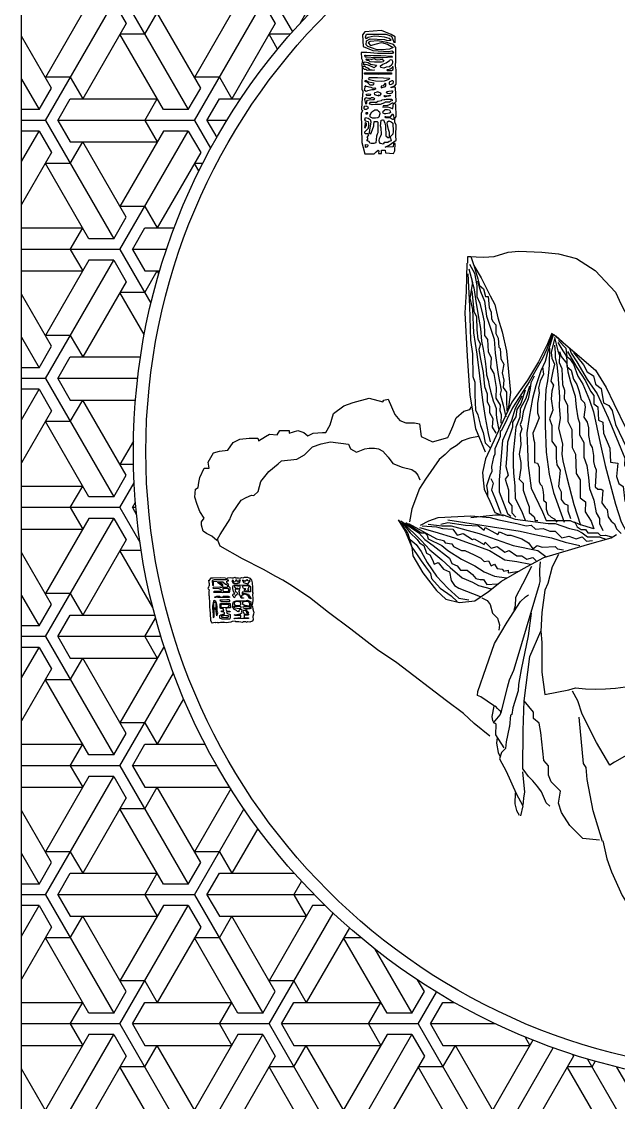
# Model space of a CAD drawing. Header units: millimetres. Extents: x 663 to 1303, y 267 to 1327.
# Drawn here: x 680.5 to 920.7, y 535 to 970.1 of the extents above; entities that cross this region are included whole.
import ezdxf

# ---------------------------------------------------------------- set-up
doc = ezdxf.new("R2010")
doc.units = ezdxf.units.MM
for name, color, linetype in [('3', 3, 'Continuous'), ('4', 4, 'Continuous'), ('7', 7, 'Continuous'), ('BH', 3, 'Continuous')]:
    doc.layers.add(name, color=color, linetype=linetype)

# ---------------------------------------------------------------- blocks, each defined once
blk = doc.blocks.new('A$C46DC61F3')
at = {"layer": 'BH'}
h = blk.add_hatch(dxfattribs=at)
h.set_pattern_fill('ESCHER', color=256, scale=50, style=0)
h.set_pattern_definition([(60, (-8759.93, -1719.73), (-60, -1e-08), [55, -5]), (180, (-8759.93, -1719.73), (30, -51.96152), [55, -5]), (300, (-8759.93, -1719.73), (60, -1e-08), [55, -5]), (60, (-8754.93, -1719.73), (-60, -1e-08), [10, -50]), (300, (-8754.93, -1719.73), (60, -1e-08), [10, -50]), (60, (-8762.43, -1715.397), (-60, -1e-08), [10, -50]), (180, (-8762.43, -1715.397), (30, -51.96152), [10, -50]), (300, (-8762.43, -1724.06), (60, -1e-08), [10, -50]), (180, (-8762.43, -1724.06), (30, -51.96152), [10, -50]), (60, (-8779.93, -1719.73), (-60, -1e-08), [10, -50]), (300, (-8779.93, -1719.73), (60, -1e-08), [10, -50]), (60, (-8749.93, -1737.05), (-60, -1e-08), [10, -50]), (180, (-8749.93, -1737.05), (30, -51.96152), [10, -50]), (300, (-8749.93, -1702.407), (60, -1e-08), [10, -50]), (180, (-8749.93, -1702.407), (30, -51.96152), [10, -50]), (0, (-8749.93, -1711.067), (-30, 51.96152), [35, -25]), (0, (-8749.93, -1728.39), (-30, 51.96152), [35, -25]), (120, (-8757.43, -1706.737), (-60, 1e-08), [35, -25]), (120, (-8772.43, -1715.397), (-60, 1e-08), [35, -25]), (240, (-8772.43, -1724.06), (30, -51.96152), [35, -25]), (240, (-8757.43, -1732.72), (30, -51.96152), [35, -25])])
h.paths.add_polyline_path([(17.14, 1030), (617.14, 1030), (617.14, 30), (17.14, 30)])
edge = h.paths.add_edge_path(flags=16)
edge.add_arc((317.14, 530), 255, 0, 360)
at = {"layer": '3'}
for points in [[(167.43, 694.75), (167.43, 696.95), (165.82, 697.83), (162, 699.44), (155.25, 699), (154.37, 697.68), (154.66, 692.99), (158.48, 691.38), (164.94, 691.09), (166.11, 691.23), (166.85, 690.94), (166.41, 690.21), (160.39, 690.21), (156.13, 690.65), (153.78, 690.65), (153.93, 688.15), (154.37, 687.42), (154.08, 686.1), (154.22, 683.9), (154.08, 675.84), (154.52, 674.96), (154.08, 670.56), (153.93, 667.63), (154.37, 667.33), (153.78, 666.01), (154.08, 654.43), (155.25, 649.89), (159.07, 649.89), (159.8, 650.62), (160.68, 651.35), (160.97, 651.06), (160.83, 650.03), (162, 650.03), (162, 651.35), (163.47, 651.35), (163.62, 650.18), (166.85, 650.03), (167.29, 651.06), (167.43, 653.99), (167.29, 653.99), (166.85, 653.99), (166.7, 652.67), (163.47, 652.53), (165.08, 653.26), (167.87, 655.31), (167.73, 657.07), (167.87, 661.47), (167.29, 662.5), (167.29, 664.11), (167.87, 664.84), (167.73, 669.68), (167.14, 670.12), (167.87, 670.85), (167.58, 676.57), (166.99, 676.72), (165.82, 676.42), (165.82, 676.72), (167.29, 677.16), (167.87, 677.89), (167.87, 683.61), (167.58, 685.22), (167.73, 687.27), (167.73, 692.7), (166.85, 693.87), (164.06, 694.6), (160.53, 695.34), (157.45, 695.04), (156.57, 694.46), (157.6, 693.43), (159.95, 694.16), (162, 694.6), (164.35, 694.02), (166.7, 692.7), (165.23, 691.97), (162.15, 691.67), (159.8, 691.82), (156.42, 692.99), (155.84, 693.72), (155.98, 695.34), (157.37, 696.14), (163.2, 695.91), (164.44, 695.46), (165.82, 695.63), (165.08, 696.22), (163.18, 696.8), (160.97, 697.1), (159.07, 697.24), (156.57, 696.66), (155.98, 696.07), (155.54, 696.8), (155.98, 697.98), (159.21, 697.98), (163.76, 697.98), (165.97, 697.24), (166.55, 695.92), (166.99, 694.75), (167.58, 694.75)], [(155.53, 689.58), (158.8, 689.43), (161.73, 689.43), (166.09, 689.2), (166.36, 688.94), (166.25, 688.68), (162.67, 688.49), (159.36, 688.53), (156.2, 688.68), (155.53, 688.75), (155.34, 688.94), (155.22, 689.51), (155.56, 689.58)], [(156.01, 688.08), (157.67, 687.96), (158.01, 687.81), (158.84, 688.15), (159.7, 687.85), (160.19, 687.74), (161.47, 687.78), (162.26, 687.89), (162.86, 687.4), (162.71, 686.88), (161.92, 686.72), (159.17, 686.69), (157.44, 686.91), (156.92, 687.36), (156.31, 687.44), (155.9, 687.51), (155.75, 687.96), (156.01, 688.04)], [(165.23, 687.51), (165.87, 687.81), (166.17, 687.66), (166.4, 687.18), (166.4, 686.42), (166.17, 685.64), (165.19, 684.92), (163.91, 684.77), (162.9, 684.36), (161.66, 684.55), (161.58, 685.3), (162.45, 685.97), (163.88, 686.46), (165.19, 687.44)], [(154.77, 685.11), (155.26, 685.15), (155.64, 684.66), (156.43, 684.43), (157.22, 683.72), (159.17, 683.57), (159.02, 683.46), (156.2, 683.42), (155.79, 683.72), (155.11, 683.76), (154.51, 684.47), (154.66, 685.11)], [(155.26, 686.91), (156.62, 686.65), (157.56, 685.97), (159.1, 685.71), (160, 685.56), (159.74, 685.07), (159.02, 684.4), (157.97, 685), (156.2, 685.64), (155.68, 685.82), (155.22, 685.67), (154.89, 685.71), (154.89, 686.76), (155.15, 686.91)], [(166.47, 684.81), (166.25, 684.4), (165.42, 683.94), (164.59, 683.68), (164.06, 683.68), (164.25, 683.42), (166.06, 683.42), (166.62, 683.83), (166.73, 684.88), (166.47, 684.88)], [(155.34, 682.48), (166.06, 682.48), (166.02, 681.92), (165.57, 681.88), (160.6, 681.73), (157.44, 681.84), (155.37, 681.88), (155.22, 681.92), (155.07, 682.07), (155.11, 682.4), (155.26, 682.48)], [(155.67, 679.44), (156.27, 679.14), (156.76, 678.8), (158.16, 678.54), (158.83, 678.43), (158.79, 677.87), (158.61, 677.53), (157.48, 677.53), (156.42, 678.39), (155.94, 678.77), (155.41, 678.84), (155.41, 679.37), (155.56, 679.41)], [(156.69, 680.31), (157.14, 680.57), (158.23, 680.57), (160.37, 680.53), (162.78, 680.42), (165.23, 680.34), (164.96, 679.71), (163.01, 679.07), (161.95, 678.92), (159.58, 679.07), (158.16, 679.33), (157.14, 679.67), (156.76, 680.16)], [(165.26, 678.77), (166.24, 679.37), (166.51, 679.37), (166.69, 678.92), (166.54, 678.05), (165.41, 677.56), (165.15, 677.83), (165.19, 678.73)], [(155.37, 677.3), (155.82, 677.04), (156.5, 677), (156.84, 676.74), (157.63, 676.63), (158.16, 676.4), (158.79, 676.29), (159.32, 676.36), (159.51, 676.06), (159.51, 675.84), (158.83, 675.65), (158.08, 675.57), (157.03, 675.31), (156.35, 675.2), (155.79, 674.9), (155.15, 675.31), (155.41, 676.7), (155.22, 676.93), (155.37, 677.26)], [(159.32, 674.52), (160.34, 674.78), (160.41, 674.9), (160.94, 674.67), (161.54, 674.45), (161.77, 674.03), (161.43, 673.58), (161.16, 673.09), (160.86, 673.43), (160.56, 673.21), (159.32, 673.54), (159.25, 673.69), (159.1, 674), (159.25, 674.56)], [(163.42, 678.28), (163.08, 677.71), (162.59, 677.26), (161.8, 677.11), (161.88, 676.36), (163.61, 677), (163.72, 677.34), (163.68, 677.98), (163.42, 678.28)], [(163.83, 674.52), (164.29, 674.97), (164.89, 675.12), (165.94, 675.23), (166.36, 675.2), (166.39, 674.93), (166.28, 674.45), (165.68, 674.18), (165.23, 674.03), (164.36, 674.15), (163.83, 674.52)], [(196.72, 605.85), (196.72, 608.49), (197.95, 608.49), (199.17, 604.83), (202.03, 599.94), (205.7, 592.6), (207.53, 589.14), (208.76, 583.84), (210.59, 578.14), (212.22, 570.4), (213.86, 553.69), (212.84, 546.15)], [(197.34, 605.44), (199.38, 601.77), (200.39, 596.88), (200.39, 592.4), (201.62, 589.75), (202.64, 585.27), (203.25, 582.21), (203.45, 576.71), (204.68, 575.08), (204.88, 570.19), (206.11, 567.75), (205.9, 563.67), (207.13, 561.43), (208.15, 555.73), (207.94, 551.45), (209.78, 548.6), (209.57, 546.56), (210.18, 544.93), (209.98, 541.46)], [(199.17, 605.03), (200.8, 599.53), (201.41, 596.88), (203.05, 595.45), (203.86, 592.4), (204.88, 592.4), (205.29, 587.92), (206.11, 586.08), (206.31, 583.43), (206.92, 582.21), (207.94, 580.99), (207.94, 577.53), (208.96, 575.69), (209.17, 572.03), (209.78, 571.41), (209.98, 567.34), (211.2, 565.1), (210.59, 561.63), (211.2, 558.78), (211, 555.73), (212.22, 553.89), (212.22, 550.63), (212.43, 546.35)], [(196.72, 601.57), (197.34, 588.53), (197.74, 574.88), (198.56, 569.38), (198.76, 560.21), (199.58, 557.97), (199.58, 552.67), (199.78, 546.76), (200.8, 544.72), (201.82, 540.45), (202.84, 537.59), (203.66, 533.52), (205.7, 531.48)], [(197.13, 603.6), (198.56, 598.1), (197.54, 591.79), (198.56, 587.1), (198.97, 577.73), (200.39, 569.17), (201.41, 560.41), (202.64, 550.63), (203.66, 543.71), (204.88, 537.19), (205.7, 533.93)], [(198.36, 598.51), (199.17, 595.86), (200.19, 588.73), (201.21, 583.23), (201.82, 579.56), (202.23, 574.47), (202.84, 571.21), (203.66, 566.32), (204.07, 562.86), (204.27, 560.82), (204.88, 558.78), (205.29, 556.54), (205.9, 554.3), (206.92, 550.43), (207.53, 548.8), (208.15, 547.37), (208.15, 544.72), (208.35, 542.69), (209.17, 538.61)], [(200.6, 598.71), (201.82, 594.44), (203.45, 590.56), (204.27, 584.45), (207.33, 575.28), (207.74, 569.58), (208.96, 561.02), (210.18, 554.71), (209.78, 553.08), (211, 548.6), (212.02, 543.91)], [(198.36, 594.64), (199.17, 586.49), (200.19, 584.25), (200.39, 578.95), (200.8, 575.28), (201.82, 573.25), (201.21, 571.01), (201.82, 567.14), (202.84, 561.84), (203.45, 556.13), (204.47, 553.28), (204.47, 550.02), (205.49, 548.19), (205.49, 545.74), (206.72, 543.3), (206.51, 539.83), (207.94, 537.39)], [(230.75, 577.42), (228.52, 571.19), (226.74, 567.4), (221.39, 558.05), (218.27, 553.15), (214.7, 547.58), (210.24, 538.45), (209.8, 538.01), (209.8, 536), (209.13, 534.45), (207.57, 531.11), (207.57, 528.88), (207.12, 527.77), (206.23, 523.98), (206.45, 521.98), (205.56, 520.2), (204.23, 516.19), (204.67, 513.96), (204.67, 511.96)], [(231.2, 577.2), (228.75, 569.85), (227.85, 566.29), (226.07, 562.5), (224.06, 556.49), (222.73, 551.37), (221.39, 543.8), (220.5, 537.56), (220.72, 531.11), (220.94, 524.43), (222.28, 515.3), (226.74, 505.72), (228.3, 502.16), (234.99, 502.16), (237.89, 502.16), (239.89, 501.27), (240.78, 499.71), (242.34, 498.6), (244.13, 498.6), (245.02, 497.26), (249.03, 497.26), (250.15, 496.15), (252.15, 496.37), (254.6, 495.7)], [(231.64, 575.42), (230.31, 569.85), (230.53, 567.62), (231.64, 565.17), (230.98, 562.28), (230.08, 558.27), (231.2, 556.71), (230.53, 554.26), (230.31, 551.15), (230.98, 546.69), (229.64, 543.13), (230.53, 540.46), (230.53, 534.22), (232.31, 531.77), (232.31, 527.32), (232.54, 524.65), (233.87, 522.42), (233.43, 518.41), (233.2, 515.96), (234.32, 513.74), (234.32, 510.62), (235.43, 509.06), (236.99, 508.39), (236.99, 506.17), (238.11, 503.05)], [(231.64, 575.86), (232.98, 570.52), (233.65, 568.74), (233.43, 565.84), (234.54, 563.39), (234.76, 556.94), (235.66, 554.71), (235.43, 551.15), (236.77, 548.7), (236.99, 542.02), (238.55, 538.9), (238.78, 531.55), (240.11, 528.88), (240.34, 521.09), (241.9, 518.64), (241.9, 511.29), (244.13, 509.73), (243.9, 505.72), (246.36, 501.94), (247.47, 498.82), (241.67, 500.6), (239.67, 501.49)], [(232.09, 576.53), (237.66, 571.63), (238.33, 569.63), (240.56, 566.06), (244.8, 558.94), (248.81, 553.15), (253.27, 543.58), (259.95, 527.32), (259.73, 524.65), (261.51, 520.86), (261.96, 517.75), (268.65, 505.5)], [(233.2, 574.75), (236.1, 571.63), (236.55, 568.29), (237.66, 567.4), (239.22, 565.17), (241.01, 560.28), (243.01, 557.16), (245.69, 550.7), (247.25, 546.02), (249.92, 533.33), (251.93, 524.43), (256.16, 508.84), (258.39, 501.71), (260.62, 497.71)], [(229.64, 571.63), (229.41, 564.73), (229.19, 561.83), (228.75, 558.49), (228.08, 554.93), (227.85, 548.92), (227.85, 540.46), (228.3, 529.77), (229.41, 520.86), (231.2, 513.52), (235.43, 501.49)], [(231.64, 572.74), (231.87, 569.85), (231.87, 567.85), (232.54, 564.95), (232.98, 560.94), (233.65, 552.04), (233.43, 548.25), (233.87, 543.35), (233.2, 539.34), (234.76, 533.11), (234.54, 528.88), (234.99, 526.21), (236.55, 519.53), (239.45, 508.62), (242.12, 500.38)], [(232.98, 573.86), (234.99, 570.52), (236.33, 568.51), (236.55, 566.73), (236.55, 564.28), (238.33, 562.72), (239.22, 559.16), (240.56, 556.94), (241.45, 554.49), (242.34, 550.92), (243.68, 549.59), (243.9, 547.81), (243.46, 543.8), (244.8, 541.79), (245.24, 539.57), (245.24, 536.45), (245.91, 532.89), (246.8, 531.55), (247.25, 528.43), (247.25, 525.98), (247.69, 524.2), (248.36, 522.64), (247.92, 515.74), (249.03, 514.85), (250.37, 514.85), (251.04, 514.41), (250.59, 509.28), (251.93, 507.5), (252.82, 506.61), (253.27, 503.72), (254.38, 501.94), (255.72, 500.82), (256.61, 498.82), (258.39, 497.04)], [(233.65, 570.3), (234.32, 568.29), (236.55, 565.4), (236.99, 562.06), (238.11, 558.05), (239.89, 552.26), (240.11, 550.7), (240.34, 547.81), (241.01, 543.58), (241.67, 541.57), (241.67, 536.67), (243.46, 533.56), (243.46, 527.77), (244.57, 524.43), (245.24, 519.53), (245.69, 515.07), (247.47, 510.4), (248.36, 505.28), (249.7, 503.05), (249.7, 501.05), (251.04, 498.15)], [(236.77, 570.3), (240.56, 563.84), (244.13, 558.49), (246.13, 554.26), (247.47, 552.48), (247.47, 549.14), (249.03, 548.03), (249.25, 542.68), (251.04, 541.79), (251.26, 537.34), (253.94, 531.33), (254.16, 525.76), (257.06, 525.32), (256.61, 519.97), (257.5, 517.08), (259.28, 515.96), (259.95, 509.95), (261.96, 509.73), (263.52, 503.72), (263.97, 502.83), (265.53, 502.6), (266.86, 499.04)], [(239.22, 569.85), (243.24, 564.95), (244.8, 562.06), (247.25, 560.5), (248.14, 557.16), (250.37, 555.38), (251.26, 549.59), (253.49, 548.47), (254.83, 546.47), (256.16, 540.9), (260.62, 531.55), (263.52, 524.43), (266.86, 515.96), (268.42, 515.52), (268.98, 513.77), (268.98, 513.77)], [(226.74, 564.06), (227.19, 561.17), (225.85, 558.27), (225.18, 555.6), (225.4, 553.6), (224.73, 549.36), (224.73, 545.58), (225.4, 543.58), (224.06, 540.24), (222.95, 537.34), (223.17, 535.11), (223.62, 533.56), (223.62, 531.11), (223.62, 528.43), (223.62, 525.54), (224.73, 525.32), (225.4, 523.76), (225.4, 520.2), (225.4, 517.97), (225.85, 516.86), (226.52, 516.19), (226.96, 514.63), (227.19, 512.4), (227.19, 510.4), (228.3, 509.51), (228.3, 506.84), (228.97, 504.83), (230.31, 503.5), (231.42, 502.83), (232.54, 501.49)], [(223.4, 560.28), (222.06, 557.6), (221.84, 555.38)], [(219.83, 554.71), (218.05, 549.36), (216.49, 546.92), (216.04, 544.02), (214.7, 541.79), (214.7, 539.79), (212.7, 533.78), (212.47, 528.66), (212.03, 523.98), (212.92, 520.42), (211.8, 518.86), (213.14, 514.63), (213.14, 509.73), (214.48, 508.17), (214.48, 505.28), (216.04, 503.5)], [(221.61, 556.27), (220.05, 551.37), (217.82, 547.14), (217.6, 543.8), (216.04, 539.79), (215.59, 535.78), (214.93, 529.32), (214.93, 524.87), (215.15, 521.31), (215.59, 516.19), (215.82, 511.07), (218.27, 506.17), (219.83, 502.38)], [(221.84, 555.38), (220.94, 551.15), (219.83, 548.25), (218.94, 546.02), (218.49, 542.68), (217.82, 540.9), (218.49, 539.12), (217.82, 537.12), (218.05, 532.66), (217.38, 528.88), (218.05, 525.54), (218.05, 523.31), (217.38, 518.86), (218.94, 517.3), (218.94, 514.41), (220.5, 510.18), (221.39, 507.73), (221.39, 505.5), (223.4, 503.72), (223.84, 502.16), (224.96, 502.16)], [(218.49, 552.26), (215.82, 547.36), (214.26, 542.46), (210.69, 534.45), (209.35, 518.64), (209.35, 513.74), (212.7, 505.05), (214.03, 503.94)], [(206.01, 519.08), (206.9, 517.3), (206.23, 514.63), (207.57, 511.29), (210.02, 505.05)], [(169.08, 502.1), (172.51, 496.96), (174.22, 491.48), (176.28, 488.4), (177.99, 486), (179.71, 483.6), (181.76, 480.86), (182.11, 478.81), (185.53, 475.04), (189.99, 471.96), (192.39, 469.56)], [(169.76, 502.1), (176.96, 497.3), (179.36, 494.56), (182.79, 492.16), (189.31, 487.03), (190.33, 484.97), (192.39, 483.94), (193.76, 482.23), (196.51, 482.23), (198.56, 480.52), (199.93, 478.81), (201.65, 478.46), (203.02, 478.46), (204.39, 476.41), (208.51, 476.75)], [(170.11, 501.75), (175.59, 496.62), (177.99, 494.22), (181.42, 490.45), (186.22, 486.34), (189.65, 483.26), (194.45, 479.15), (198.56, 477.44), (200.96, 476.07), (206.11, 474.7)], [(170.11, 501.41), (173.53, 497.3), (176.28, 494.56), (177.31, 493.19), (179.02, 492.16), (180.05, 489.08), (181.42, 488.4), (182.45, 486.34), (183.13, 484.63), (184.85, 485.31), (186.91, 482.57), (189.31, 481.55), (189.99, 478.12), (191.36, 476.07), (193.08, 475.04), (201.65, 471.61)], [(171.82, 501.41), (177.99, 497.3), (179.36, 497.3), (180.39, 496.27), (180.73, 494.9), (186.22, 492.16), (188.62, 490.11), (194.11, 486.68), (199.59, 483.94), (203.36, 481.55), (207.48, 479.83), (212.28, 479.15)], [(172.85, 501.07), (184.16, 494.9), (186.91, 494.22), (187.59, 493.19), (190.33, 492.85), (191.02, 491.82), (194.11, 490.11), (195.48, 490.11), (199.25, 488.4), (201.99, 487.03), (203.36, 485.66), (205.08, 486), (206.11, 483.94), (207.48, 484.63), (208.51, 482.92), (210.56, 482.57), (211.25, 481.89), (212.96, 482.23), (212.96, 481.2), (217.42, 481.89)], [(180.73, 500.73), (186.22, 500.04), (189.99, 500.04), (201.31, 496.96), (215.02, 492.16), (224.96, 490.11), (228.05, 487.71)], [(185.88, 500.73), (188.62, 501.41), (195.82, 500.38), (200.96, 500.04), (203.36, 498.33), (203.71, 499.36), (208.85, 496.62), (209.53, 497.64), (212.62, 496.27), (213.99, 496.27), (218.45, 494.9), (221.19, 493.19), (222.91, 490.79), (224.62, 492.16), (226.68, 491.48), (231.82, 491.82), (232.85, 490.79), (235.25, 490.45)], [(188.62, 502.44), (217.76, 497.99), (224.96, 496.27), (230.45, 495.25), (235.94, 493.53), (241.76, 492.16)], [(197.88, 503.47), (207.82, 504.49), (210.91, 504.49), (215.71, 502.78), (223.94, 501.75), (229.08, 501.07), (231.82, 501.07), (237.65, 499.01), (240.74, 498.33), (242.79, 497.3), (244.85, 495.59), (249.65, 495.59), (250.68, 495.25), (252.05, 494.9)], [(177.31, 499.36), (183.48, 497.64), (191.36, 495.25), (205.42, 490.11), (211.59, 486.34), (216.39, 485.66), (221.88, 484.63)], [(178.33, 500.04), (184.16, 499.7), (186.56, 499.01), (190.68, 498.67), (192.39, 496.27), (194.79, 496.96), (198.56, 494.56), (199.25, 494.9), (203.36, 492.51), (203.71, 493.53), (206.11, 491.14), (208.51, 491.82), (211.59, 489.42), (213.31, 490.11), (216.39, 488.05), (218.45, 488.05), (220.51, 486.68), (222.91, 487.37), (224.28, 486)], [(173.53, 494.56), (175.93, 492.51), (177.99, 489.77), (180.39, 485.31), (184.16, 479.83), (188.62, 475.04), (193.08, 470.93), (197.19, 470.24)], [(233.15, 488.54), (230.62, 483.62), (228.86, 476.81), (227.72, 474.17), (226.46, 465.22), (226.08, 457.53)], [(222.3, 483.75), (218.76, 476.56), (215.86, 471.27), (215.74, 467.87), (215.23, 465.97)], [(92.61, 477.99), (93.41, 479.1), (94.22, 479.2), (97.17, 479.25), (99.24, 479.11), (99.4, 478.65), (99.17, 478.34), (98.03, 478.35), (97.68, 478.35), (94.63, 478.31), (93.85, 478.1), (93.95, 476.16), (94.39, 476.1), (94.39, 477.76), (97.12, 477.56), (98.07, 477.49), (99.13, 476.59), (99.78, 476.49), (99.93, 476.24), (99.98, 475.54), (100.03, 475.44), (99.23, 475.29), (98.63, 475.29), (98.33, 475.29), (98.08, 475.49), (98.18, 475.99), (98.08, 476.34), (97.26, 476.95), (96.57, 477.42), (96.03, 477.42), (96.95, 476.78), (97.93, 475.89), (98.03, 475.44), (97.78, 475.24), (97.07, 475.29), (96.92, 475.49), (96.82, 475.34), (94.2, 475.29), (94.12, 474.99), (96.57, 474.83), (97.03, 474.61), (97.27, 474.64), (97.42, 473.79), (97.42, 473.64), (97.22, 473.64), (96.97, 473.59), (94.66, 473.69), (94.35, 473.38), (98.13, 473.29), (100.03, 473.34), (100.78, 473.39), (100.93, 473.74), (101.04, 474.69), (101.09, 475.09), (100.88, 475.29), (100.58, 475.69), (100.43, 476.14), (100.53, 476.49), (100.28, 476.64), (99.83, 476.89), (99.93, 477.14), (99.73, 477.29), (99.73, 477.79), (99.98, 477.94), (100.38, 477.94), (100.39, 478.18), (99.81, 478.22), (99.68, 478.5), (99.78, 478.75), (100.18, 479.1), (101.24, 479.3), (101.74, 479.15), (102.39, 479.2), (102.94, 479.35), (103.34, 479.2), (104.39, 479.2), (105.05, 479.05), (105.7, 479.3), (106.3, 479.2), (106.85, 479.35), (107.35, 479.35), (108.01, 479.4), (108.96, 479), (109.61, 478.15), (109.91, 477.14), (110.01, 475.29), (110.06, 473.24), (110.36, 472.89), (110.06, 472.53), (110.26, 470.63), (110.26, 470.08), (110.01, 469.08), (109.76, 467.88), (110.01, 467.58), (110.26, 466.47), (110.41, 465.57), (110.61, 465.32), (110.51, 464.47), (110.16, 463.52), (110.36, 462.22), (109.86, 461.71), (109.01, 461.36), (108.16, 461.41), (108.01, 461.41), (107.91, 461.21), (107.4, 461.41), (106.5, 461.41), (106.1, 461.16), (105.4, 461.36), (104.6, 461.41), (103.29, 461.41), (103.09, 461.76), (101.89, 461.51), (101.34, 461.31), (100.43, 461.11), (99.58, 461.06), (98.73, 461.11), (98.53, 461.26), (98.33, 461.11), (97.73, 461.11), (97.22, 461.11), (96.62, 460.96), (96.02, 461.01), (95.92, 461.11), (95.22, 461.01), (95.02, 461.16), (94.42, 461.06), (93.86, 460.91), (93.71, 461.06), (93.26, 461.97), (93.26, 462.37), (93.06, 466.57), (92.86, 467.02), (92.91, 469.43), (92.71, 471.08), (92.71, 471.63), (92.61, 471.98), (92.61, 472.48), (92.66, 472.89), (92.66, 473.44), (92.56, 473.74), (92.71, 474.14), (92.36, 474.54), (92.26, 475.09), (92.51, 475.34), (92.61, 475.94), (92.81, 476.04), (92.76, 476.34), (92.71, 476.74), (92.56, 477.09), (92.46, 478.2)], [(98.38, 474.95), (99.82, 474.95), (100.26, 474.8), (100.4, 474.23), (100.4, 473.79), (99.97, 473.51), (98.45, 473.51), (98.24, 474.01), (98.31, 474.59), (98.31, 474.95)], [(101.74, 478.01), (102.1, 477.11), (102.73, 476.84), (103.99, 476.84), (104.98, 477.29), (104.98, 477.65), (105.25, 478.19), (104.62, 478.19), (104.62, 477.83), (104.44, 477.47), (103.99, 477.38), (103.9, 478.1), (103.81, 478.19), (103.36, 478.19), (103.18, 477.74), (102.91, 477.47), (102.37, 477.29), (102.37, 478.01), (101.83, 478.19)], [(102.19, 472.53), (103, 472.71), (102.73, 473.16), (102.73, 473.43), (102.46, 473.61), (102.1, 474.87), (102.1, 475.59), (102.46, 476.13), (104.8, 476.3), (108.57, 476.22), (109.2, 475.68), (109.29, 473.52), (107.94, 473.52), (105.88, 473.43), (105.88, 472.71), (106.41, 472.71), (106.41, 472.26), (105.7, 472.08), (105.7, 471.28), (106.41, 471.1), (106.5, 471.01), (105.52, 471.01), (105.07, 472.08), (104.71, 472.35), (104.8, 472.71), (104.8, 473.34), (104.53, 473.52), (104.98, 474.15), (104.8, 474.51), (103.09, 474.6), (103.09, 474.33), (103.18, 473.52), (103.72, 473.43), (103.99, 472.89), (103.81, 472.35), (103.09, 471.91), (102.91, 471.37), (102.64, 471.1), (102.46, 471.64), (102.19, 471.91), (102.19, 472.26), (102.19, 472.44)], [(103.9, 474.96), (104.62, 474.69), (105.07, 475.05), (105.07, 475.68), (104.8, 475.95), (104.35, 475.95), (104.26, 475.68), (104.17, 475.95), (103.45, 475.95), (102.73, 475.77), (103, 475.23), (103.36, 474.69), (103.99, 475.05)], [(106.06, 478.1), (106.41, 477.29), (106.86, 477.11), (107.58, 476.84), (108.21, 476.57), (108.57, 477.2), (109.02, 477.65), (109.11, 478.01), (108.84, 478.19), (108.75, 477.92), (108.48, 477.74), (108.21, 478.01), (107.85, 478.46), (107.49, 478.01), (106.95, 477.65), (106.33, 478.1), (106.06, 478.19)], [(106.77, 474.51), (107.4, 474.6), (107.22, 474.78), (106.5, 474.87), (106.33, 475.14), (106.06, 475.68), (106.5, 476.04), (108.39, 475.95), (108.75, 475.77), (108.48, 475.14), (108.39, 474.96), (108.21, 474.78), (108.12, 474.33), (108.48, 474.42), (108.48, 474.06), (107.94, 473.79), (106.95, 473.88), (106.86, 473.88), (106.86, 474.42)], [(95.72, 463.82), (96.17, 465.08), (95.9, 465.71), (95.81, 466.52), (95.9, 467.42), (95.72, 468.49), (95.54, 469.12), (95.27, 469.66), (94.91, 469.84), (94.64, 470.02), (94.37, 469.84), (94.19, 469.03), (93.92, 467.69), (94.01, 467.06), (94.19, 464.27), (94.28, 463.2), (94.64, 463.38), (94.64, 465.8), (94.55, 467.42), (94.55, 469.39), (94.91, 469.39), (95.36, 469.3), (95.36, 467.6), (95.18, 466.61), (95.63, 463.91)], [(94.78, 471.35), (95.64, 471.71), (96.72, 471.71), (97.16, 471.35), (98.09, 471.49), (98.24, 471.78), (100.26, 471.78), (100.76, 471.56), (100.91, 471.35), (100.55, 471.27), (98.6, 471.27), (97.95, 471.27), (96.87, 471.2), (96.29, 471.2), (95.79, 471.42), (95.35, 471.2), (94.71, 471.27)], [(97.25, 469.68), (100.93, 469.68), (100.93, 470.09), (100.62, 470.26), (99.67, 470.22), (97.93, 470.19), (97.62, 470.19), (96.98, 470.12), (97.08, 469.85), (97.22, 469.71)], [(102.82, 466.34), (102.37, 466.97), (102.1, 467.15), (102.1, 468.67), (102.46, 469.48), (103.45, 469.93), (104.8, 469.93), (107.04, 469.93), (108.03, 470.11), (109.38, 469.48), (109.38, 467.95), (109.38, 466.79), (108.93, 466.7), (107.31, 466.34), (107.94, 465.71), (108.39, 464.9), (107.94, 464.72), (107.76, 465.17), (107.4, 465.98), (106.5, 465.98), (106.24, 465.62), (106.77, 464.54), (107.85, 464.54), (108.57, 464.63), (108.21, 464.09), (106.68, 464.09), (106.68, 463.56), (106.68, 463.02), (108.48, 463.02), (108.39, 462.75), (106.15, 462.75), (102.64, 462.66), (102.82, 462.93), (105.34, 463.11), (105.43, 464), (104.35, 464), (103.18, 464), (102.73, 464.18), (103.72, 464.36), (105.16, 464.63), (105.88, 465.17), (105.79, 465.53), (105.88, 466.25), (105.34, 466.34), (104.98, 466.34), (104.62, 465.98), (104.62, 465.44), (104.08, 465.53), (103.63, 465.98), (102.82, 466.43)], [(106.06, 473.07), (108.48, 472.62), (108.84, 471.82), (109.47, 470.74), (108.75, 470.92), (108.3, 471.91), (107.94, 472.17), (107.13, 472.53), (106.41, 472.62)], [(202.32, 471.12), (204.46, 469.99), (205.73, 468.35), (206.61, 464.95), (208.63, 462.93), (209.51, 460.28), (209.26, 458.14)], [(95.18, 466.97), (94.64, 466.97)], [(94.64, 466.61), (95.09, 466.52)], [(97.69, 468.76), (99.7, 468.93), (101.13, 468.83), (101.2, 467.09), (100.45, 467.02), (99.84, 466.99), (99.4, 466.95), (99.29, 466.51), (99.7, 465.7), (100.96, 465.76), (101.07, 465.46), (99.63, 465.46), (99.67, 464.91), (100.25, 464.61), (100.86, 464.57), (101.1, 464.44), (101.13, 463.14), (101, 462.67), (100.79, 462.5), (98.54, 462.5), (97.79, 462.5), (96.94, 462.9), (96.98, 463.93), (97.35, 464.27), (98.27, 464.47), (98.75, 464.54), (98.75, 465.05), (98.37, 465.39), (97.62, 465.39), (97.59, 465.8), (98.1, 465.8), (98.48, 465.93), (98.44, 466.58), (97.9, 466.68), (97.25, 466.78), (97.01, 467.16), (97.01, 468.18), (97.04, 468.72), (97.35, 468.83), (97.62, 468.79)], [(97.93, 468.55), (98.99, 468.59), (100.52, 468.38), (100.49, 467.87), (100.25, 467.46), (100.04, 467.23), (98.48, 467.06), (97.69, 467.09), (97.42, 467.26), (97.45, 467.84), (97.56, 468.35), (97.83, 468.52)], [(102.91, 467.69), (104.8, 467.69), (105.43, 467.6), (105.43, 466.97), (104.8, 466.7), (103, 466.88), (102.64, 467.78), (103.36, 467.78)], [(103.18, 468.04), (105.16, 468.13), (105.43, 468.4), (105.43, 469.21), (104.44, 469.57), (103.54, 469.57), (102.82, 469.3), (102.73, 468.58), (103.09, 467.95)], [(106.5, 468.22), (108.57, 467.87), (109.02, 468.04), (108.93, 468.67), (108.75, 469.3), (108.03, 469.57), (106.68, 469.48), (106.06, 469.39), (106.06, 468.58), (106.77, 468.31)], [(106.59, 467.69), (108.12, 467.69), (109.01, 467.53), (108.84, 466.79), (107.85, 466.79), (106.86, 466.79), (106.41, 466.88), (106.24, 467.42), (106.5, 467.67)], [(98.03, 464.06), (99.29, 464.03), (100.18, 463.96), (100.38, 463.82), (100.21, 463.35), (99.74, 463.07), (98.51, 463.14), (97.69, 463.24), (97.66, 463.62), (97.73, 464.06), (97.93, 464.03)], [(250.91, 373.01), (247.13, 385.36), (244.73, 397.96), (244.35, 402.75), (243.34, 404.39), (241.57, 423.04)], [(250.99, 373.31), (252.64, 366.06), (254.61, 360.8), (258.9, 351.25), (261.53, 346.97), (262.52, 341.38), (264.5, 336.11), (268.46, 332.16)]]:
    blk.add_lwpolyline(points, dxfattribs=at)
for points in [[(156.05, 670.28), (156.12, 671.06), (156.35, 671.44), (157.03, 671.63), (158.49, 671.67), (159.02, 671.7), (159.28, 671.89), (159.17, 672.15), (158.57, 672.34), (157.78, 672.34), (157.55, 672.12), (156.73, 672.15), (156.27, 672.19), (155.97, 672.34), (155.45, 672.3), (155.11, 671.85), (155.11, 671.67), (155.48, 670.05), (155.64, 670.01), (156.01, 670.05)], [(156.05, 673.88), (156.76, 674.03), (157.52, 673.88), (157.37, 673.36), (156.09, 673.21), (155.97, 673.47), (155.86, 673.73)], [(157.44, 670.61), (158.57, 670.65), (160, 670.69), (160.52, 670.99), (161.92, 671.29), (162.22, 671.59), (163.04, 671.67), (163.31, 671.7), (163.8, 671.78), (164.36, 671.85), (165.3, 671.89), (165.9, 671.89), (166.13, 671.78), (166.24, 671.18), (165.6, 671.1), (165.19, 670.69), (163.5, 670.61), (163.12, 670.35), (161.5, 669.75), (160.34, 669.67), (159.62, 669.67), (159.4, 669.75), (158.19, 669.6), (157.82, 669.67), (157.4, 669.79), (157.18, 670.24), (157.29, 670.54)], [(162.67, 669.15), (162.56, 668.58), (164.36, 668.77), (165.38, 668.43), (166.32, 668.02), (166.54, 668.06), (166.77, 670.05), (166.73, 670.24), (166.24, 670.24), (165.11, 669.6), (164.1, 669.19), (163.01, 669.19)], [(163.12, 673.32), (164.14, 673.13), (164.78, 673.28), (165.34, 673.39), (165.49, 673.39), (165.64, 673.13), (165.11, 672.98), (164.51, 672.98), (163.57, 672.76), (163.27, 672.83), (163.01, 673.09), (163.04, 673.17)], [(155.03, 668.66), (155.33, 669.07), (155.64, 669.11), (156.12, 668.96), (156.54, 668.73), (156.58, 668.28), (156.39, 667.98), (155.94, 667.87), (155.75, 667.72), (155.3, 667.72), (155.03, 667.98), (155.03, 668.47)], [(156.46, 666.3), (155.82, 666.34), (155.67, 666.3), (155.71, 665.92), (156.24, 665.92), (156.54, 666.07)], [(157.48, 665.58), (158.12, 666.79), (158.87, 667.24), (159.28, 667.54), (160.3, 667.54), (160.82, 667.05), (161.12, 666.75), (161.31, 666), (160.9, 664.61), (160.56, 664.34), (159.58, 664.19), (158.38, 664.19), (157.59, 664.53), (157.44, 664.76), (157.36, 665.28), (157.48, 665.66)], [(162.67, 666.97), (163.12, 667.42), (163.46, 667.69), (164.43, 667.69), (165.19, 667.61), (165.45, 667.01), (165.6, 666.41), (165.26, 666.15), (163.76, 665.96), (163.19, 665.96), (162.67, 666.22), (162.55, 666.75)], [(163.8, 664.79), (164.59, 664.76), (165.64, 664.79), (166.58, 665.92), (166.84, 665.13), (166.95, 664.38), (166.77, 663.59), (166.58, 663.67), (165.38, 664.27), (164.81, 664.38), (164.1, 664.31), (163.68, 664.38), (163.46, 664.68), (163.42, 664.83), (163.57, 664.83)], [(155.33, 662.09), (155.45, 661.68), (155.45, 661.41), (155.22, 661.23), (155.11, 660.47), (155.37, 660.32), (155.67, 660.96), (155.93, 661.23), (155.97, 661.98), (155.56, 662.43), (155.37, 662.28)], [(156.57, 662.69), (155.71, 663.03), (155.26, 663.55), (155.56, 664.42), (156.65, 664.19), (157.44, 663.59), (157.74, 662.73), (157.55, 661.83), (157.18, 659.5), (156.99, 658.33), (157.66, 657.92), (157.97, 658.52), (158.34, 659.68), (158.94, 661.04), (158.83, 661.38), (158.98, 662.88), (160.26, 662.84), (160.45, 662.58), (160.45, 658.26), (160.22, 657.81), (159.92, 656.94), (159.73, 654.27), (158.83, 654.05), (157.85, 654.01), (157.33, 654.16), (156.99, 654.76), (156.27, 655.03), (156.16, 655.33), (156.54, 655.74), (156.46, 656.3), (156.16, 656.38), (156.91, 657.47), (156.57, 657.92), (155.6, 657.92), (155.22, 658.14), (155.33, 658.67), (155.86, 659.27), (156.72, 660.17), (156.87, 661.34), (156.91, 662.16), (156.72, 662.65)], [(161.65, 662.65), (161.91, 663.03), (161.88, 663.37), (162.4, 663.48), (162.74, 663.52), (163.38, 662.2), (163.61, 661.15), (163.68, 657.02), (164.51, 656.38), (165.22, 656.34), (165.22, 658.41), (164.85, 659.68), (164.25, 661.98), (164.4, 662.69), (164.89, 663.07), (165.83, 662.77), (166.54, 662.24), (166.62, 658.82), (166.58, 657.73), (165.53, 656.68), (165.83, 655.06), (165.04, 654.76), (164.55, 654.35), (163.08, 654.35), (162.59, 653.67), (161.76, 653.94), (161.43, 654.09), (161.28, 654.05), (161.01, 655.18), (161.12, 656.04), (161.58, 656.79), (161.95, 657.69), (161.88, 660.17), (161.61, 661.15), (161.65, 662.09), (161.65, 662.39)], [(155.48, 652.34), (155.56, 653.58), (156.5, 653.43), (156.5, 653.02), (156.16, 652.45), (155.41, 652.45)]]:
    blk.add_lwpolyline(points, close=True, dxfattribs=at)
at = {"layer": '4'}
blk.add_lwpolyline([(17.14, 1030), (617.14, 1030), (617.14, 30), (17.14, 30)], close=True, dxfattribs=at)
at = {"layer": '7'}
for points in [[(197.14, 608.54), (203, 608.18), (207.26, 608.54), (212.94, 610.31), (217.21, 610.66), (226.44, 610.31), (233.18, 609.6), (240.46, 607.65), (247.92, 602.86), (256.09, 594.17), (258.39, 589.21), (264.08, 578.39), (269.05, 567.57), (271.18, 561.72), (271.71, 558.35)], [(196.32, 605.85), (196.11, 594.44), (195.5, 585.88), (196.52, 568.36), (197.54, 552.67), (199.78, 539.22), (203.66, 529.85)], [(230.53, 577.64), (228.75, 573.41), (225.18, 566.06), (220.72, 558.72), (214.48, 549.81), (211.58, 543.8), (203.78, 527.1), (202.67, 521.53), (202.89, 518.41), (203.33, 514.85), (205.56, 509.95), (207.57, 505.5), (209.35, 504.83), (210.91, 504.16)], [(231.42, 576.98), (248.14, 562.72), (252.37, 555.82), (255.5, 549.36), (260.4, 539.12), (262.85, 532.22), (268.65, 521.98)], [(95.7, 494.22), (93.65, 495.93), (91.59, 496.96), (90.22, 497.99), (89.53, 500.38), (89.53, 501.75), (90.56, 503.12), (88.85, 505.86), (87.82, 508.6), (86.79, 511.68), (87.13, 514.77), (88.16, 515.45), (88.5, 517.51), (88.85, 519.56), (90.56, 523.33), (92.62, 523.33), (92.28, 525.73), (94.33, 529.49), (96.73, 530.18), (100.16, 530.52), (102.22, 533.6), (104.96, 534.97), (108.73, 535.32), (112.16, 535.32), (112.5, 534.29), (115.25, 536), (116.96, 537.03), (120.05, 536.69), (121.08, 538.4), (124.85, 538.4), (124.85, 538.06), (124.85, 537.37), (128.28, 538.4), (130.68, 537.71), (132.39, 536.34), (134.45, 537.37), (138.22, 537.71), (139.59, 537.71), (141.3, 540.8), (142.68, 545.25), (146.79, 548.33), (150.56, 549.7), (157.08, 551.41), (162.56, 550.04), (162.91, 550.73), (164.62, 551.07), (167.36, 544.91), (169.42, 542.51), (171.82, 541.48), (175.25, 541.48), (177.31, 541.14), (177.99, 536), (182.45, 533.95), (188.62, 535.66), (189.31, 537.03), (190.68, 540.11), (192.05, 543.54), (195.13, 546.28), (197.53, 546.96), (198.22, 547.99)], [(200.96, 536), (197.53, 535.32), (194.45, 534.29), (192.39, 532.58), (189.65, 530.86), (187.59, 528.81), (185.19, 526.75), (179.71, 518.88), (177.31, 515.11), (174.22, 506.89), (173.19, 501.75)], [(205.57, 415.41), (199.29, 420.48), (195, 424.51), (188.19, 429.68), (168.13, 444.93), (160.43, 450.22), (149.63, 458.49), (140.67, 465.17), (132.97, 471.22), (125.15, 476.52), (122.25, 478.16), (119.47, 479.67), (114.43, 482.44), (106.1, 486.73), (97.06, 491.87), (96.18, 493.89), (95.93, 494.77), (97.06, 496.53), (101.1, 502.84), (101.23, 503.47), (101.98, 505.36), (105.52, 510.4), (107.53, 511.53), (109.68, 512.41), (110.56, 512.29), (112.33, 513.93), (113.46, 517.96), (116.62, 521.99), (120.4, 525.02), (121.67, 526.28), (127.94, 526.98), (130.97, 528.62), (134.25, 531.9), (137.66, 533.03), (141.44, 533.92), (148.76, 532.91), (149.52, 531.02), (151.92, 529.76), (155.32, 531.02), (156.96, 531.39), (159.11, 531.39), (160.75, 531.02), (162.51, 530.13), (163.65, 528.87), (164.66, 527.74), (166.55, 525.22), (170.34, 523.71), (174.12, 522.7), (175.51, 521.82), (176.65, 520.43), (177.4, 518.54)], [(168.73, 502.44), (171.48, 497.99), (174.22, 491.48), (174.56, 488.05), (178.68, 481.2), (184.16, 474.01), (187.93, 470.59), (193.42, 469.22), (199.59, 469.9), (205.08, 473.67), (210.22, 477.78), (219.13, 482.92), (227.36, 487.37), (244.85, 492.51), (254.45, 495.25), (256.51, 496.62)], [(177.65, 500.38), (181.08, 502.1), (184.85, 503.47), (197.88, 504.15), (205.76, 503.47), (209.19, 502.44), (216.39, 501.07), (220.16, 500.04), (222.22, 500.38), (223.94, 498.67), (227.02, 499.01), (229.76, 497.99), (231.82, 497.99), (234.56, 495.25), (237.31, 495.93), (240.39, 494.9), (242.79, 495.59), (244.51, 493.88), (246.91, 494.22)], [(211.4, 410.75), (207.99, 415.92), (208.12, 420.2), (207.74, 420.46), (207.11, 420.71), (209.76, 423.98), (210.26, 425.37), (212.66, 435.08), (213.54, 438.1), (215.18, 442.01), (216.57, 446.42), (225.55, 476.63), (225.82, 477.71), (225.69, 481.62), (225.69, 482.5), (225.94, 485.52)], [(210.02, 424.96), (209.89, 425.47), (209.51, 425.72), (208.63, 426.48), (208, 427.36), (207.11, 427.74), (201.93, 431.23), (200.67, 431.74), (200.8, 433.37), (207.49, 452.66), (212.53, 461.35), (217.96, 469.55), (219.98, 471.44), (221.16, 472.28)], [(222.27, 464.93), (221.01, 455.85), (218.23, 442.24), (217.47, 438.5), (217.1, 436.23), (216.97, 433.59), (214.82, 426.78), (214.45, 424.13), (213.94, 423.88), (213.56, 419.34), (213.31, 418.84), (212.18, 413.17), (211.92, 410.39), (210.28, 408.88), (209.53, 406.24), (212.18, 401.37), (216.21, 392.29), (218.86, 387.37), (217.98, 383.34)], [(304.83, 458.26), (302.72, 450.73), (296.09, 438.39), (292.78, 434.48), (287.96, 428.76), (282.53, 422.74), (274.7, 416.42), (265.36, 410.4), (255.71, 404.98), (253.9, 403.77), (248.48, 412.81), (242.76, 424.24), (240.95, 429.66), (238.84, 433.57)], [(207.24, 427.54), (206.36, 423.38), (206.6, 421.63), (207.37, 421.24)], [(229.71, 387.25), (228.2, 388.51), (227.95, 389.26), (226.43, 393.05), (224.92, 395.06), (222.9, 397.46), (221.13, 399.22), (219.37, 401.62), (218.86, 402.25), (218.99, 417.62), (219.37, 429.8)], [(208.59, 414.89), (208.25, 412.61), (208.94, 408.86), (209.57, 407.33)], [(218.74, 400.99), (219.49, 392.92), (219.11, 390.53), (218.99, 388.76), (218.86, 387.75)], [(215.83, 392.54), (215.58, 388.13), (216.34, 385.48), (217.35, 383.59)]]:
    blk.add_lwpolyline(points, dxfattribs=at)
blk.add_lwpolyline([(249.74, 373.51), (243, 374.25), (237.76, 379.49), (234.39, 384.72), (233.27, 388.46), (234.02, 393.32), (230.28, 397.06), (229.15, 399.67), (229.15, 403.41), (227.28, 405.65), (226.16, 416.87), (225.41, 420.61), (223.17, 422.48), (223.17, 425.09), (219.42, 429.58), (221.67, 447.52), (226.16, 457.62), (226.53, 453.13), (226.53, 448.64), (226.53, 441.17), (227.66, 432.2), (237.39, 434.07), (240.01, 434.81, 0.450103), (324.71, 511.57)], format="xyb", dxfattribs=at)
for radius in [255, 250]:
    blk.add_circle((317.14, 530), radius, dxfattribs=at)

msp = doc.modelspace()

# ---------------------------------------------------------------- block references
msp.add_blockref('A$C46DC61F3', (663.39, 267.04))

doc.saveas('drawing.dxf')
